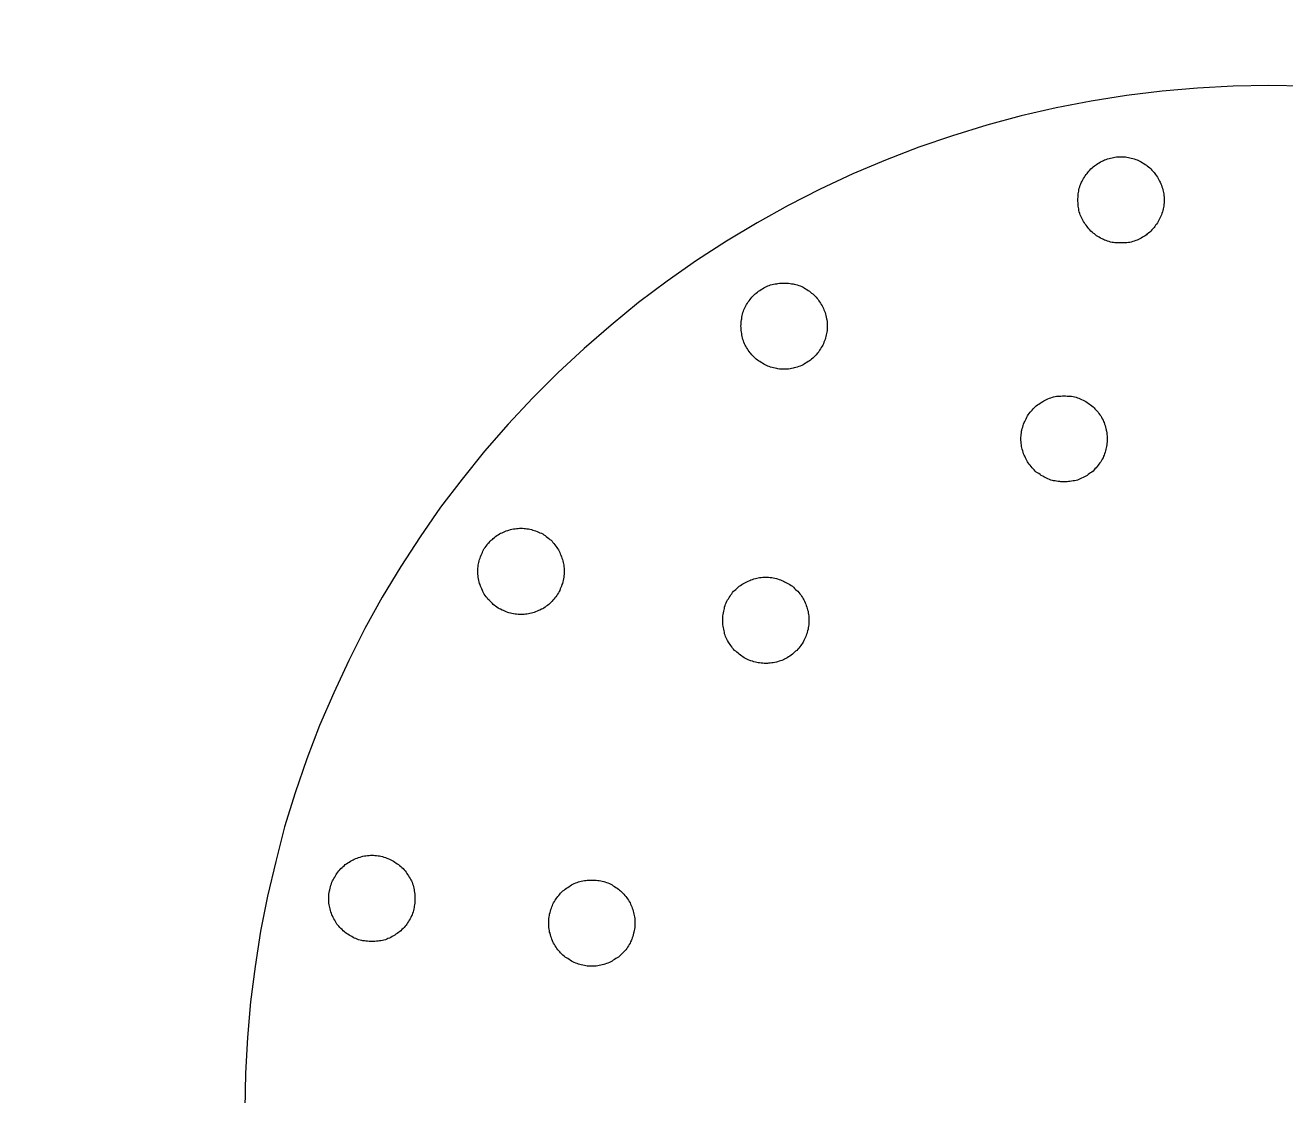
# Model space of a CAD drawing. Extents: x 1225654 to 1325654, y 924838 to 1022543.
# Drawn here: x 1267693 to 1268577, y 974400 to 975151 of the extents above; entities that cross this region are included whole.
import ezdxf

# ---------------------------------------------------------------- set-up
doc = ezdxf.new("R2010")
doc.units = 13

msp = doc.modelspace()

# ---------------------------------------------------------------- linework, layer by layer
msp.add_lwpolyline([(1260678.27, 924838.41), (1290630.06, 924838.41, 6.524121)], format="xyb", close=True)
msp.add_lwpolyline([(1260678.27, 924838.41), (1290630.06, 924838.41, 6.524121)], format="xyb", close=True)
msp.add_lwpolyline([(1268590, 975107.88), (1268565.02, 975108.34), (1268540.05, 975107.88), (1268514.85, 975106.51), (1268490.1, 975104.28), (1268465.13, 975101.31), (1268440.38, 975097.31), (1268415.86, 975092.57), (1268391.35, 975086.91), (1268367.29, 975080.39), (1268343.17, 975072.96), (1268319.57, 975064.91), (1268296.13, 975055.88), (1268273.22, 975046.22), (1268250.47, 975035.64), (1268228.01, 975024.16), (1268206.18, 975011.98), (1268184.81, 974999.18), (1268163.66, 974985.47), (1268143.14, 974971.07), (1268123.14, 974955.98), (1268103.77, 974940.26), (1268084.91, 974923.8), (1268066.45, 974906.71), (1268048.67, 974888.94), (1268031.76, 974870.71), (1268015.13, 974851.79), (1267999.41, 974832.25), (1267984.32, 974812.42), (1267969.92, 974791.73), (1267956.43, 974770.81), (1267943.35, 974749.44), (1267931.23, 974727.38), (1267919.97, 974705.09), (1267909.4, 974682.4), (1267899.46, 974659.43), (1267890.48, 974636.05), (1267882.37, 974612.16), (1267874.94, 974588.33), (1267868.65, 974564.04), (1267862.82, 974539.75), (1267858.08, 974515.24), (1267854.25, 974490.43), (1267851.11, 974465.46), (1267848.88, 974440.48), (1267847.51, 974415.51), (1267847.05, 974390.54)])
for points in [[(1268491.47, 975027.99), (1268491.47, 975026.84), (1268491.47, 975025.99), (1268491.24, 975024.84), (1268491.24, 975023.7), (1268491.02, 975022.79), (1268490.79, 975021.7), (1268490.56, 975020.56), (1268490.33, 975019.64), (1268489.87, 975018.56), (1268489.64, 975017.64), (1268489.19, 975016.73), (1268488.79, 975015.59), (1268488.33, 975014.73), (1268487.87, 975013.81), (1268487.41, 975012.9), (1268486.96, 975011.98), (1268486.27, 975011.13), (1268485.59, 975010.21), (1268484.96, 975009.3), (1268484.5, 975008.61), (1268483.59, 975007.76), (1268482.9, 975007.07), (1268482.21, 975006.16), (1268481.59, 975005.47), (1268480.67, 975004.78), (1268479.76, 975004.16), (1268479.07, 975003.47), (1268478.16, 975002.78), (1268477.3, 975002.33), (1268476.38, 975001.87), (1268475.47, 975001.18), (1268474.56, 975000.78), (1268473.47, 975000.33), (1268472.56, 974999.87), (1268471.64, 974999.64), (1268470.56, 974999.18), (1268469.64, 974998.95), (1268468.5, 974998.5), (1268467.58, 974998.27), (1268466.5, 974998.27), (1268465.36, 974998.04), (1268464.44, 974997.81), (1268463.35, 974997.81), (1268462.21, 974997.81), (1268461.3, 974997.81), (1268460.21, 974997.81), (1268459.07, 974997.81), (1268458.15, 974997.81), (1268457.01, 974998.04), (1268455.93, 974998.27), (1268455.01, 974998.27), (1268453.87, 974998.5), (1268453.01, 974998.95), (1268451.87, 974999.18), (1268450.95, 974999.64), (1268449.81, 974999.87), (1268448.95, 975000.33), (1268448.04, 975000.78), (1268446.9, 975001.18), (1268445.98, 975001.87), (1268445.12, 975002.33), (1268444.21, 975002.78), (1268443.52, 975003.47), (1268442.61, 975004.16), (1268441.75, 975004.78), (1268441.07, 975005.47), (1268440.15, 975006.16), (1268439.47, 975007.07), (1268438.78, 975007.76), (1268438.15, 975008.61), (1268437.47, 975009.3), (1268436.78, 975010.21), (1268436.09, 975011.13), (1268435.64, 975011.98), (1268435.01, 975012.9), (1268434.55, 975013.81), (1268434.09, 975014.73), (1268433.64, 975015.59), (1268433.18, 975016.73), (1268432.72, 975017.64), (1268432.49, 975018.56), (1268432.04, 975019.64), (1268431.81, 975020.56), (1268431.64, 975021.7), (1268431.41, 975022.79), (1268431.18, 975023.7), (1268431.18, 975024.84), (1268431.18, 975025.99), (1268430.95, 975026.84), (1268430.95, 975027.99), (1268430.95, 975029.13), (1268431.18, 975029.99), (1268431.18, 975031.13), (1268431.18, 975032.27), (1268431.41, 975033.19), (1268431.64, 975034.27), (1268431.81, 975035.19), (1268432.04, 975036.33), (1268432.49, 975037.19), (1268432.72, 975038.33), (1268433.18, 975039.25), (1268433.64, 975040.39), (1268434.09, 975041.25), (1268434.55, 975042.16), (1268435.01, 975043.07), (1268435.64, 975043.99), (1268436.09, 975044.85), (1268436.78, 975045.76), (1268437.47, 975046.67), (1268438.15, 975047.36), (1268438.78, 975048.22), (1268439.47, 975048.9), (1268440.15, 975049.82), (1268441.07, 975050.5), (1268441.75, 975051.19), (1268442.61, 975051.82), (1268443.52, 975052.5), (1268444.21, 975052.96), (1268445.12, 975053.65), (1268445.98, 975054.1), (1268446.9, 975054.79), (1268448.04, 975055.19), (1268448.95, 975055.65), (1268449.81, 975056.1), (1268450.95, 975056.33), (1268451.87, 975056.79), (1268453.01, 975057.02), (1268453.87, 975057.25), (1268455.01, 975057.48), (1268455.93, 975057.7), (1268457.01, 975057.93), (1268458.15, 975058.16), (1268459.07, 975058.16), (1268460.21, 975058.16), (1268461.3, 975058.16), (1268462.21, 975058.16), (1268463.35, 975058.16), (1268464.44, 975058.16), (1268465.36, 975057.93), (1268466.5, 975057.7), (1268467.58, 975057.48), (1268468.5, 975057.25), (1268469.64, 975057.02), (1268470.56, 975056.79), (1268471.64, 975056.33), (1268472.56, 975056.1), (1268473.47, 975055.65), (1268474.56, 975055.19), (1268475.47, 975054.79), (1268476.38, 975054.1), (1268477.3, 975053.65), (1268478.16, 975052.96), (1268479.07, 975052.5), (1268479.76, 975051.82), (1268480.67, 975051.19), (1268481.59, 975050.5), (1268482.21, 975049.82), (1268482.9, 975048.9), (1268483.59, 975048.22), (1268484.5, 975047.36), (1268484.96, 975046.67), (1268485.59, 975045.76), (1268486.27, 975044.85), (1268486.96, 975043.99), (1268487.41, 975043.07), (1268487.87, 975042.16), (1268488.33, 975041.25), (1268488.79, 975040.39), (1268489.19, 975039.25), (1268489.64, 975038.33), (1268489.87, 975037.19), (1268490.33, 975036.33), (1268490.56, 975035.19), (1268490.79, 975034.27), (1268491.02, 975033.19), (1268491.24, 975032.27), (1268491.24, 975031.13), (1268491.47, 975029.99), (1268491.47, 975029.13), (1268491.47, 975027.99), (1268491.47, 975027.99)], [(1268255.21, 974939.58), (1268255.21, 974938.43), (1268255.21, 974937.52), (1268255.21, 974936.43), (1268254.99, 974935.29), (1268254.76, 974934.38), (1268254.53, 974933.29), (1268254.3, 974932.15), (1268254.07, 974931.23), (1268253.84, 974930.09), (1268253.39, 974929.23), (1268252.99, 974928.32), (1268252.76, 974927.17), (1268252.3, 974926.26), (1268251.84, 974925.4), (1268251.16, 974924.49), (1268250.7, 974923.57), (1268250.01, 974922.66), (1268249.56, 974921.8), (1268248.93, 974920.89), (1268248.24, 974920.2), (1268247.56, 974919.29), (1268246.87, 974918.66), (1268245.96, 974917.74), (1268245.33, 974917.06), (1268244.41, 974916.37), (1268243.73, 974915.69), (1268242.81, 974915.06), (1268241.96, 974914.6), (1268241.04, 974913.92), (1268240.13, 974913.46), (1268239.21, 974912.77), (1268238.36, 974912.32), (1268237.44, 974911.92), (1268236.3, 974911.46), (1268235.38, 974911.23), (1268234.3, 974910.77), (1268233.38, 974910.54), (1268232.24, 974910.31), (1268231.38, 974910.09), (1268230.24, 974909.86), (1268229.33, 974909.63), (1268228.18, 974909.4), (1268227.1, 974909.4), (1268226.18, 974909.4), (1268225.04, 974909.4), (1268223.95, 974909.4), (1268223.04, 974909.4), (1268221.9, 974909.4), (1268220.81, 974909.63), (1268219.9, 974909.86), (1268218.75, 974910.09), (1268217.61, 974910.31), (1268216.75, 974910.54), (1268215.61, 974910.77), (1268214.7, 974911.23), (1268213.78, 974911.46), (1268212.69, 974911.92), (1268211.78, 974912.32), (1268210.87, 974912.77), (1268210.01, 974913.46), (1268209.09, 974913.92), (1268208.18, 974914.6), (1268207.27, 974915.06), (1268206.41, 974915.69), (1268205.49, 974916.37), (1268204.81, 974917.06), (1268204.12, 974917.74), (1268203.21, 974918.66), (1268202.58, 974919.29), (1268201.89, 974920.2), (1268201.21, 974920.89), (1268200.52, 974921.8), (1268199.84, 974922.66), (1268199.44, 974923.57), (1268198.75, 974924.49), (1268198.29, 974925.4), (1268197.84, 974926.26), (1268197.38, 974927.17), (1268196.92, 974928.32), (1268196.69, 974929.23), (1268196.24, 974930.09), (1268196.01, 974931.23), (1268195.61, 974932.15), (1268195.38, 974933.29), (1268195.38, 974934.38), (1268195.15, 974935.29), (1268194.92, 974936.43), (1268194.92, 974937.52), (1268194.92, 974938.43), (1268194.69, 974939.58), (1268194.92, 974940.66), (1268194.92, 974941.58), (1268194.92, 974942.72), (1268195.15, 974943.86), (1268195.38, 974944.72), (1268195.38, 974945.86), (1268195.61, 974947.01), (1268196.01, 974947.86), (1268196.24, 974949.01), (1268196.69, 974949.92), (1268196.92, 974950.83), (1268197.38, 974951.92), (1268197.84, 974952.83), (1268198.29, 974953.75), (1268198.75, 974954.66), (1268199.44, 974955.52), (1268199.84, 974956.44), (1268200.52, 974957.35), (1268201.21, 974958.26), (1268201.89, 974958.89), (1268202.58, 974959.81), (1268203.21, 974960.49), (1268204.12, 974961.41), (1268204.81, 974962.04), (1268205.49, 974962.72), (1268206.41, 974963.41), (1268207.27, 974964.09), (1268208.18, 974964.55), (1268209.09, 974965.24), (1268210.01, 974965.64), (1268210.87, 974966.32), (1268211.78, 974966.78), (1268212.69, 974967.24), (1268213.78, 974967.69), (1268214.7, 974967.92), (1268215.61, 974968.38), (1268216.75, 974968.61), (1268217.61, 974968.84), (1268218.75, 974969.07), (1268219.9, 974969.24), (1268220.81, 974969.47), (1268221.9, 974969.69), (1268223.04, 974969.69), (1268223.95, 974969.69), (1268225.04, 974969.69), (1268226.18, 974969.69), (1268227.1, 974969.69), (1268228.18, 974969.69), (1268229.33, 974969.47), (1268230.24, 974969.24), (1268231.38, 974969.07), (1268232.24, 974968.84), (1268233.38, 974968.61), (1268234.3, 974968.38), (1268235.38, 974967.92), (1268236.3, 974967.69), (1268237.44, 974967.24), (1268238.36, 974966.78), (1268239.21, 974966.32), (1268240.13, 974965.64), (1268241.04, 974965.24), (1268241.96, 974964.55), (1268242.81, 974964.09), (1268243.73, 974963.41), (1268244.41, 974962.72), (1268245.33, 974962.04), (1268245.96, 974961.41), (1268246.87, 974960.49), (1268247.56, 974959.81), (1268248.24, 974958.89), (1268248.93, 974958.26), (1268249.56, 974957.35), (1268250.01, 974956.44), (1268250.7, 974955.52), (1268251.16, 974954.66), (1268251.84, 974953.75), (1268252.3, 974952.83), (1268252.76, 974951.92), (1268252.99, 974950.83), (1268253.39, 974949.92), (1268253.84, 974949.01), (1268254.07, 974947.86), (1268254.3, 974947.01), (1268254.53, 974945.86), (1268254.76, 974944.72), (1268254.99, 974943.86), (1268255.21, 974942.72), (1268255.21, 974941.58), (1268255.21, 974940.66), (1268255.21, 974939.58), (1268255.21, 974939.58)], [(1268451.64, 974860.37), (1268451.64, 974859.45), (1268451.64, 974858.31), (1268451.41, 974857.22), (1268451.41, 974856.31), (1268451.18, 974855.17), (1268450.95, 974854.08), (1268450.72, 974853.16), (1268450.5, 974852.02), (1268450.27, 974851.16), (1268449.81, 974850.02), (1268449.41, 974849.11), (1268448.95, 974848.19), (1268448.72, 974847.11), (1268448.04, 974846.19), (1268447.58, 974845.28), (1268447.12, 974844.36), (1268446.44, 974843.51), (1268445.81, 974842.59), (1268445.35, 974841.91), (1268444.67, 974840.99), (1268443.98, 974840.13), (1268443.07, 974839.45), (1268442.38, 974838.76), (1268441.75, 974837.85), (1268440.84, 974837.16), (1268439.92, 974836.53), (1268439.24, 974836.08), (1268438.38, 974835.39), (1268437.47, 974834.71), (1268436.55, 974834.25), (1268435.64, 974833.79), (1268434.78, 974833.33), (1268433.64, 974832.93), (1268432.72, 974832.48), (1268431.81, 974832.02), (1268430.72, 974831.56), (1268429.81, 974831.33), (1268428.66, 974831.11), (1268427.81, 974830.88), (1268426.66, 974830.65), (1268425.52, 974830.42), (1268424.61, 974830.42), (1268423.52, 974830.19), (1268422.38, 974830.19), (1268421.46, 974830.19), (1268420.38, 974830.19), (1268419.23, 974830.19), (1268418.32, 974830.42), (1268417.23, 974830.42), (1268416.09, 974830.65), (1268415.18, 974830.88), (1268414.03, 974831.11), (1268413.18, 974831.33), (1268412.03, 974831.56), (1268411.12, 974832.02), (1268410.03, 974832.48), (1268409.12, 974832.93), (1268408.21, 974833.33), (1268407.29, 974833.79), (1268406.43, 974834.25), (1268405.29, 974834.71), (1268404.6, 974835.39), (1268403.69, 974836.08), (1268402.83, 974836.53), (1268401.92, 974837.16), (1268401.23, 974837.85), (1268400.32, 974838.76), (1268399.63, 974839.45), (1268399, 974840.13), (1268398.32, 974840.99), (1268397.63, 974841.91), (1268396.95, 974842.59), (1268396.26, 974843.51), (1268395.86, 974844.36), (1268395.17, 974845.28), (1268394.72, 974846.19), (1268394.26, 974847.11), (1268393.8, 974848.19), (1268393.35, 974849.11), (1268392.89, 974850.02), (1268392.66, 974851.16), (1268392.43, 974852.02), (1268392.03, 974853.16), (1268391.8, 974854.08), (1268391.57, 974855.17), (1268391.57, 974856.31), (1268391.35, 974857.22), (1268391.35, 974858.31), (1268391.12, 974859.45), (1268391.12, 974860.37), (1268391.12, 974861.51), (1268391.35, 974862.59), (1268391.35, 974863.51), (1268391.57, 974864.65), (1268391.57, 974865.74), (1268391.8, 974866.65), (1268392.03, 974867.8), (1268392.43, 974868.71), (1268392.66, 974869.8), (1268392.89, 974870.71), (1268393.35, 974871.85), (1268393.8, 974872.71), (1268394.26, 974873.62), (1268394.72, 974874.54), (1268395.17, 974875.68), (1268395.86, 974876.54), (1268396.26, 974877.23), (1268396.95, 974878.14), (1268397.63, 974879.05), (1268398.32, 974879.91), (1268399, 974880.6), (1268399.63, 974881.51), (1268400.32, 974882.2), (1268401.23, 974882.88), (1268401.92, 974883.51), (1268402.83, 974884.2), (1268403.69, 974884.88), (1268404.6, 974885.57), (1268405.29, 974886.03), (1268406.43, 974886.71), (1268407.29, 974887.11), (1268408.21, 974887.57), (1268409.12, 974888.03), (1268410.03, 974888.48), (1268411.12, 974888.94), (1268412.03, 974889.17), (1268413.18, 974889.63), (1268414.03, 974889.86), (1268415.18, 974890.08), (1268416.09, 974890.31), (1268417.23, 974890.31), (1268418.32, 974890.48), (1268419.23, 974890.48), (1268420.38, 974890.71), (1268421.46, 974890.71), (1268422.38, 974890.71), (1268423.52, 974890.48), (1268424.61, 974890.48), (1268425.52, 974890.31), (1268426.66, 974890.31), (1268427.81, 974890.08), (1268428.66, 974889.86), (1268429.81, 974889.63), (1268430.72, 974889.17), (1268431.81, 974888.94), (1268432.72, 974888.48), (1268433.64, 974888.03), (1268434.78, 974887.57), (1268435.64, 974887.11), (1268436.55, 974886.71), (1268437.47, 974886.03), (1268438.38, 974885.57), (1268439.24, 974884.88), (1268439.92, 974884.2), (1268440.84, 974883.51), (1268441.75, 974882.88), (1268442.38, 974882.2), (1268443.07, 974881.51), (1268443.98, 974880.6), (1268444.67, 974879.91), (1268445.35, 974879.05), (1268445.81, 974878.14), (1268446.44, 974877.23), (1268447.12, 974876.54), (1268447.58, 974875.68), (1268448.04, 974874.54), (1268448.72, 974873.62), (1268448.95, 974872.71), (1268449.41, 974871.85), (1268449.81, 974870.71), (1268450.27, 974869.8), (1268450.5, 974868.71), (1268450.72, 974867.8), (1268450.95, 974866.65), (1268451.18, 974865.74), (1268451.41, 974864.65), (1268451.41, 974863.51), (1268451.64, 974862.59), (1268451.64, 974861.51), (1268451.64, 974860.37), (1268451.64, 974860.37)], [(1268070.91, 974767.44), (1268070.91, 974766.53), (1268070.91, 974765.44), (1268070.73, 974764.3), (1268070.73, 974763.38), (1268070.51, 974762.24), (1268070.28, 974761.15), (1268070.05, 974760.24), (1268069.82, 974759.1), (1268069.36, 974758.24), (1268069.13, 974757.1), (1268068.68, 974756.18), (1268068.22, 974755.27), (1268067.76, 974754.18), (1268067.31, 974753.27), (1268066.91, 974752.35), (1268066.22, 974751.44), (1268065.76, 974750.58), (1268065.08, 974749.67), (1268064.39, 974748.98), (1268063.7, 974748.07), (1268063.08, 974747.21), (1268062.39, 974746.52), (1268061.7, 974745.84), (1268060.79, 974744.92), (1268060.16, 974744.24), (1268059.25, 974743.61), (1268058.33, 974743.15), (1268057.65, 974742.47), (1268056.73, 974741.78), (1268055.88, 974741.32), (1268054.96, 974740.87), (1268053.82, 974740.24), (1268052.96, 974740.01), (1268052.05, 974739.55), (1268050.9, 974739.09), (1268049.99, 974738.64), (1268048.9, 974738.41), (1268047.99, 974738.18), (1268046.85, 974737.95), (1268045.93, 974737.72), (1268044.85, 974737.49), (1268043.7, 974737.49), (1268042.79, 974737.26), (1268041.7, 974737.26), (1268040.56, 974737.26), (1268039.64, 974737.26), (1268038.56, 974737.26), (1268037.42, 974737.49), (1268036.5, 974737.49), (1268035.36, 974737.72), (1268034.27, 974737.95), (1268033.36, 974738.18), (1268032.22, 974738.41), (1268031.36, 974738.64), (1268030.21, 974739.09), (1268029.3, 974739.55), (1268028.39, 974740.01), (1268027.53, 974740.24), (1268026.39, 974740.87), (1268025.47, 974741.32), (1268024.56, 974741.78), (1268023.7, 974742.47), (1268022.79, 974743.15), (1268022.1, 974743.61), (1268021.19, 974744.24), (1268020.56, 974744.92), (1268019.64, 974745.84), (1268018.96, 974746.52), (1268018.27, 974747.21), (1268017.36, 974748.07), (1268016.96, 974748.98), (1268016.27, 974749.67), (1268015.58, 974750.58), (1268014.9, 974751.44), (1268014.44, 974752.35), (1268013.98, 974753.27), (1268013.58, 974754.18), (1268013.13, 974755.27), (1268012.67, 974756.18), (1268012.21, 974757.1), (1268011.98, 974758.24), (1268011.53, 974759.1), (1268011.3, 974760.24), (1268011.07, 974761.15), (1268010.84, 974762.24), (1268010.61, 974763.38), (1268010.61, 974764.3), (1268010.38, 974765.44), (1268010.38, 974766.53), (1268010.38, 974767.44), (1268010.38, 974768.58), (1268010.38, 974769.67), (1268010.61, 974770.58), (1268010.61, 974771.73), (1268010.84, 974772.81), (1268011.07, 974773.73), (1268011.3, 974774.87), (1268011.53, 974775.78), (1268011.98, 974776.87), (1268012.21, 974777.78), (1268012.67, 974778.93), (1268013.13, 974779.78), (1268013.58, 974780.7), (1268013.98, 974781.61), (1268014.44, 974782.53), (1268014.9, 974783.61), (1268015.58, 974784.3), (1268016.27, 974785.21), (1268016.96, 974786.13), (1268017.36, 974786.99), (1268018.27, 974787.67), (1268018.96, 974788.59), (1268019.64, 974789.27), (1268020.56, 974789.96), (1268021.19, 974790.59), (1268022.1, 974791.27), (1268022.79, 974791.96), (1268023.7, 974792.64), (1268024.56, 974793.1), (1268025.47, 974793.79), (1268026.39, 974794.19), (1268027.53, 974794.64), (1268028.39, 974795.1), (1268029.3, 974795.56), (1268030.21, 974796.01), (1268031.36, 974796.24), (1268032.22, 974796.47), (1268033.36, 974796.93), (1268034.27, 974797.16), (1268035.36, 974797.39), (1268036.5, 974797.39), (1268037.42, 974797.62), (1268038.56, 974797.62), (1268039.64, 974797.79), (1268040.56, 974797.79), (1268041.7, 974797.79), (1268042.79, 974797.62), (1268043.7, 974797.62), (1268044.85, 974797.39), (1268045.93, 974797.39), (1268046.85, 974797.16), (1268047.99, 974796.93), (1268048.9, 974796.47), (1268049.99, 974796.24), (1268050.9, 974796.01), (1268052.05, 974795.56), (1268052.96, 974795.1), (1268053.82, 974794.64), (1268054.96, 974794.19), (1268055.88, 974793.79), (1268056.73, 974793.1), (1268057.65, 974792.64), (1268058.33, 974791.96), (1268059.25, 974791.27), (1268060.16, 974790.59), (1268060.79, 974789.96), (1268061.7, 974789.27), (1268062.39, 974788.59), (1268063.08, 974787.67), (1268063.7, 974786.99), (1268064.39, 974786.13), (1268065.08, 974785.21), (1268065.76, 974784.3), (1268066.22, 974783.61), (1268066.91, 974782.53), (1268067.31, 974781.61), (1268067.76, 974780.7), (1268068.22, 974779.78), (1268068.68, 974778.93), (1268069.13, 974777.78), (1268069.36, 974776.87), (1268069.82, 974775.78), (1268070.05, 974774.87), (1268070.28, 974773.73), (1268070.51, 974772.81), (1268070.73, 974771.73), (1268070.73, 974770.58), (1268070.91, 974769.67), (1268070.91, 974768.58), (1268070.91, 974767.44), (1268070.91, 974767.44)], [(1268242.36, 974733.26), (1268242.36, 974732.12), (1268242.36, 974730.98), (1268242.36, 974730.06), (1268242.18, 974728.98), (1268241.96, 974727.84), (1268241.96, 974726.92), (1268241.5, 974725.83), (1268241.27, 974724.92), (1268241.04, 974723.78), (1268240.58, 974722.86), (1268240.36, 974721.78), (1268239.9, 974720.86), (1268239.44, 974719.95), (1268238.98, 974719.03), (1268238.36, 974717.95), (1268237.9, 974717.03), (1268237.21, 974716.12), (1268236.76, 974715.43), (1268236.07, 974714.58), (1268235.38, 974713.66), (1268234.75, 974712.98), (1268234.07, 974712.06), (1268233.15, 974711.43), (1268232.47, 974710.75), (1268231.61, 974710.06), (1268230.93, 974709.38), (1268230.01, 974708.69), (1268229.1, 974708.06), (1268228.18, 974707.6), (1268227.33, 974706.92), (1268226.41, 974706.46), (1268225.5, 974706), (1268224.58, 974705.55), (1268223.5, 974705.09), (1268222.58, 974704.69), (1268221.67, 974704.46), (1268220.58, 974704), (1268219.67, 974703.77), (1268218.52, 974703.55), (1268217.38, 974703.32), (1268216.52, 974703.32), (1268215.38, 974703.09), (1268214.24, 974703.09), (1268213.38, 974702.86), (1268212.24, 974702.86), (1268211.09, 974702.86), (1268210.18, 974703.09), (1268209.09, 974703.09), (1268207.95, 974703.32), (1268207.04, 974703.32), (1268205.95, 974703.55), (1268205.04, 974703.77), (1268203.89, 974704), (1268203.04, 974704.46), (1268201.89, 974704.69), (1268200.98, 974705.09), (1268199.84, 974705.55), (1268198.98, 974706), (1268198.06, 974706.46), (1268197.15, 974706.92), (1268196.24, 974707.6), (1268195.38, 974708.06), (1268194.46, 974708.69), (1268193.55, 974709.38), (1268192.86, 974710.06), (1268192.01, 974710.75), (1268191.32, 974711.43), (1268190.41, 974712.06), (1268189.72, 974712.98), (1268189.03, 974713.66), (1268188.41, 974714.58), (1268187.72, 974715.43), (1268187.26, 974716.12), (1268186.58, 974717.03), (1268186.12, 974717.95), (1268185.43, 974719.03), (1268185.03, 974719.95), (1268184.58, 974720.86), (1268184.12, 974721.78), (1268183.89, 974722.86), (1268183.43, 974723.78), (1268183.21, 974724.92), (1268182.98, 974725.83), (1268182.75, 974726.92), (1268182.52, 974727.84), (1268182.29, 974728.98), (1268182.06, 974730.06), (1268182.06, 974730.98), (1268182.06, 974732.12), (1268182.06, 974733.26), (1268182.06, 974734.12), (1268182.06, 974735.26), (1268182.06, 974736.41), (1268182.29, 974737.26), (1268182.52, 974738.41), (1268182.75, 974739.55), (1268182.98, 974740.47), (1268183.21, 974741.55), (1268183.43, 974742.47), (1268183.89, 974743.61), (1268184.12, 974744.47), (1268184.58, 974745.38), (1268185.03, 974746.52), (1268185.43, 974747.44), (1268186.12, 974748.29), (1268186.58, 974749.21), (1268187.26, 974750.12), (1268187.72, 974751.04), (1268188.41, 974751.67), (1268189.03, 974752.58), (1268189.72, 974753.5), (1268190.41, 974754.18), (1268191.32, 974754.81), (1268192.01, 974755.5), (1268192.86, 974756.41), (1268193.55, 974757.1), (1268194.46, 974757.55), (1268195.38, 974758.24), (1268196.24, 974758.87), (1268197.15, 974759.32), (1268198.06, 974759.78), (1268198.98, 974760.24), (1268199.84, 974760.7), (1268200.98, 974761.15), (1268201.89, 974761.61), (1268203.04, 974761.84), (1268203.89, 974762.24), (1268205.04, 974762.47), (1268205.95, 974762.7), (1268207.04, 974762.93), (1268207.95, 974763.15), (1268209.09, 974763.15), (1268210.18, 974763.38), (1268211.09, 974763.38), (1268212.24, 974763.38), (1268213.38, 974763.38), (1268214.24, 974763.38), (1268215.38, 974763.15), (1268216.52, 974763.15), (1268217.38, 974762.93), (1268218.52, 974762.7), (1268219.67, 974762.47), (1268220.58, 974762.24), (1268221.67, 974761.84), (1268222.58, 974761.61), (1268223.5, 974761.15), (1268224.58, 974760.7), (1268225.5, 974760.24), (1268226.41, 974759.78), (1268227.33, 974759.32), (1268228.18, 974758.87), (1268229.1, 974758.24), (1268230.01, 974757.55), (1268230.93, 974757.1), (1268231.61, 974756.41), (1268232.47, 974755.5), (1268233.15, 974754.81), (1268234.07, 974754.18), (1268234.75, 974753.5), (1268235.38, 974752.58), (1268236.07, 974751.67), (1268236.76, 974751.04), (1268237.21, 974750.12), (1268237.9, 974749.21), (1268238.36, 974748.29), (1268238.98, 974747.44), (1268239.44, 974746.52), (1268239.9, 974745.38), (1268240.36, 974744.47), (1268240.58, 974743.61), (1268241.04, 974742.47), (1268241.27, 974741.55), (1268241.5, 974740.47), (1268241.96, 974739.55), (1268241.96, 974738.41), (1268242.18, 974737.26), (1268242.36, 974736.41), (1268242.36, 974735.26), (1268242.36, 974734.12), (1268242.36, 974733.26), (1268242.36, 974733.26)], [(1267966.32, 974537.93), (1267966.32, 974537.01), (1267966.32, 974535.93), (1267966.32, 974534.78), (1267966.09, 974533.64), (1267965.86, 974532.78), (1267965.64, 974531.64), (1267965.41, 974530.72), (1267965.18, 974529.64), (1267964.95, 974528.72), (1267964.49, 974527.58), (1267964.26, 974526.67), (1267963.81, 974525.81), (1267963.41, 974524.67), (1267962.95, 974523.75), (1267962.26, 974522.84), (1267961.81, 974521.98), (1267961.12, 974521.07), (1267960.66, 974520.15), (1267960.03, 974519.24), (1267959.35, 974518.61), (1267958.66, 974517.69), (1267957.98, 974517.01), (1267957.06, 974516.32), (1267956.43, 974515.41), (1267955.52, 974514.78), (1267954.83, 974514.09), (1267953.92, 974513.41), (1267953.01, 974512.95), (1267952.15, 974512.27), (1267951.23, 974511.87), (1267950.32, 974511.41), (1267949.4, 974510.72), (1267948.55, 974510.26), (1267947.4, 974510.04), (1267946.49, 974509.58), (1267945.63, 974509.12), (1267944.49, 974508.89), (1267943.58, 974508.66), (1267942.43, 974508.44), (1267941.35, 974508.26), (1267940.43, 974508.04), (1267939.29, 974508.04), (1267938.2, 974507.81), (1267937.29, 974507.81), (1267936.15, 974507.81), (1267935.06, 974507.81), (1267934.15, 974507.81), (1267933, 974508.04), (1267931.86, 974508.04), (1267931, 974508.26), (1267929.86, 974508.44), (1267928.95, 974508.66), (1267927.86, 974508.89), (1267926.72, 974509.12), (1267925.8, 974509.58), (1267924.89, 974510.04), (1267923.8, 974510.26), (1267922.89, 974510.72), (1267921.97, 974511.41), (1267921.06, 974511.87), (1267920.2, 974512.27), (1267919.29, 974512.95), (1267918.37, 974513.41), (1267917.46, 974514.09), (1267916.83, 974514.78), (1267915.91, 974515.41), (1267915.23, 974516.32), (1267914.31, 974517.01), (1267913.69, 974517.69), (1267913, 974518.61), (1267912.31, 974519.24), (1267911.63, 974520.15), (1267911.17, 974521.07), (1267910.49, 974521.98), (1267910.09, 974522.84), (1267909.4, 974523.75), (1267908.94, 974524.67), (1267908.49, 974525.81), (1267908.03, 974526.67), (1267907.8, 974527.58), (1267907.34, 974528.72), (1267907.11, 974529.64), (1267906.89, 974530.72), (1267906.66, 974531.64), (1267906.49, 974532.78), (1267906.26, 974533.64), (1267906.03, 974534.78), (1267906.03, 974535.93), (1267906.03, 974537.01), (1267906.03, 974537.93), (1267906.03, 974539.07), (1267906.03, 974540.21), (1267906.03, 974541.07), (1267906.26, 974542.21), (1267906.49, 974543.35), (1267906.66, 974544.21), (1267906.89, 974545.36), (1267907.11, 974546.27), (1267907.34, 974547.41), (1267907.8, 974548.27), (1267908.03, 974549.41), (1267908.49, 974550.33), (1267908.94, 974551.18), (1267909.4, 974552.1), (1267910.09, 974553.01), (1267910.49, 974553.93), (1267911.17, 974554.78), (1267911.63, 974555.7), (1267912.31, 974556.61), (1267913, 974557.53), (1267913.69, 974558.21), (1267914.31, 974559.07), (1267915.23, 974559.76), (1267915.91, 974560.44), (1267916.83, 974561.13), (1267917.46, 974561.81), (1267918.37, 974562.44), (1267919.29, 974563.13), (1267920.2, 974563.59), (1267921.06, 974564.27), (1267921.97, 974564.73), (1267922.89, 974565.19), (1267923.8, 974565.59), (1267924.89, 974566.04), (1267925.8, 974566.27), (1267926.72, 974566.73), (1267927.86, 974566.96), (1267928.95, 974567.41), (1267929.86, 974567.64), (1267931, 974567.87), (1267931.86, 974567.87), (1267933, 974568.1), (1267934.15, 974568.1), (1267935.06, 974568.33), (1267936.15, 974568.33), (1267937.29, 974568.33), (1267938.2, 974568.1), (1267939.29, 974568.1), (1267940.43, 974567.87), (1267941.35, 974567.87), (1267942.43, 974567.64), (1267943.58, 974567.41), (1267944.49, 974566.96), (1267945.63, 974566.73), (1267946.49, 974566.27), (1267947.4, 974566.04), (1267948.55, 974565.59), (1267949.4, 974565.19), (1267950.32, 974564.73), (1267951.23, 974564.27), (1267952.15, 974563.59), (1267953.01, 974563.13), (1267953.92, 974562.44), (1267954.83, 974561.81), (1267955.52, 974561.13), (1267956.43, 974560.44), (1267957.06, 974559.76), (1267957.98, 974559.07), (1267958.66, 974558.21), (1267959.35, 974557.53), (1267960.03, 974556.61), (1267960.66, 974555.7), (1267961.12, 974554.78), (1267961.81, 974553.93), (1267962.26, 974553.01), (1267962.95, 974552.1), (1267963.41, 974551.18), (1267963.81, 974550.33), (1267964.26, 974549.41), (1267964.49, 974548.27), (1267964.95, 974547.41), (1267965.18, 974546.27), (1267965.41, 974545.36), (1267965.64, 974544.21), (1267965.86, 974543.35), (1267966.09, 974542.21), (1267966.32, 974541.07), (1267966.32, 974540.21), (1267966.32, 974539.07), (1267966.32, 974537.93), (1267966.32, 974537.93)], [(1268120.45, 974520.84), (1268120.45, 974519.69), (1268120.45, 974518.84), (1268120.45, 974517.69), (1268120.23, 974516.55), (1268120, 974515.64), (1268119.77, 974514.55), (1268119.54, 974513.64), (1268119.31, 974512.49), (1268119.08, 974511.41), (1268118.63, 974510.49), (1268118.4, 974509.58), (1268117.94, 974508.44), (1268117.48, 974507.58), (1268117.08, 974506.66), (1268116.4, 974505.75), (1268115.94, 974504.84), (1268115.25, 974503.98), (1268114.8, 974503.06), (1268114.11, 974502.15), (1268113.48, 974501.46), (1268112.8, 974500.61), (1268112.11, 974499.92), (1268111.2, 974499.01), (1268110.51, 974498.32), (1268109.65, 974497.63), (1268108.97, 974497.01), (1268108.05, 974496.32), (1268107.14, 974495.86), (1268106.28, 974495.18), (1268105.37, 974494.72), (1268104.45, 974494.03), (1268103.54, 974493.63), (1268102.68, 974493.18), (1268101.54, 974492.72), (1268100.62, 974492.49), (1268099.48, 974492.03), (1268098.62, 974491.81), (1268097.48, 974491.58), (1268096.57, 974491.35), (1268095.48, 974491.12), (1268094.57, 974490.89), (1268093.42, 974490.66), (1268092.28, 974490.66), (1268091.42, 974490.66), (1268090.28, 974490.66), (1268089.14, 974490.66), (1268088.28, 974490.66), (1268087.14, 974490.66), (1268085.99, 974490.89), (1268085.14, 974491.12), (1268083.99, 974491.35), (1268082.85, 974491.58), (1268081.94, 974491.81), (1268080.85, 974492.03), (1268079.94, 974492.49), (1268079.02, 974492.72), (1268077.94, 974493.18), (1268077.02, 974493.63), (1268076.11, 974494.03), (1268075.19, 974494.72), (1268074.33, 974495.18), (1268073.42, 974495.86), (1268072.51, 974496.32), (1268071.59, 974497.01), (1268070.91, 974497.63), (1268070.05, 974498.32), (1268069.36, 974499.01), (1268068.45, 974499.92), (1268067.76, 974500.61), (1268067.13, 974501.46), (1268066.45, 974502.15), (1268065.76, 974503.06), (1268065.31, 974503.98), (1268064.62, 974504.84), (1268064.16, 974505.75), (1268063.53, 974506.66), (1268063.08, 974507.58), (1268062.62, 974508.44), (1268062.16, 974509.58), (1268061.93, 974510.49), (1268061.48, 974511.41), (1268061.25, 974512.49), (1268061.02, 974513.64), (1268060.56, 974514.55), (1268060.56, 974515.64), (1268060.33, 974516.55), (1268060.16, 974517.69), (1268060.16, 974518.84), (1268060.16, 974519.69), (1268060.16, 974520.84), (1268060.16, 974521.98), (1268060.16, 974522.84), (1268060.16, 974523.98), (1268060.33, 974525.12), (1268060.56, 974526.04), (1268060.56, 974527.12), (1268061.02, 974528.27), (1268061.25, 974529.18), (1268061.48, 974530.27), (1268061.93, 974531.18), (1268062.16, 974532.1), (1268062.62, 974533.24), (1268063.08, 974534.1), (1268063.53, 974535.01), (1268064.16, 974535.93), (1268064.62, 974536.84), (1268065.31, 974537.7), (1268065.76, 974538.61), (1268066.45, 974539.53), (1268067.13, 974540.21), (1268067.76, 974541.07), (1268068.45, 974541.75), (1268069.36, 974542.67), (1268070.05, 974543.35), (1268070.91, 974543.98), (1268071.59, 974544.67), (1268072.51, 974545.36), (1268073.42, 974545.81), (1268074.33, 974546.5), (1268075.19, 974546.96), (1268076.11, 974547.58), (1268077.02, 974548.04), (1268077.94, 974548.5), (1268079.02, 974548.96), (1268079.94, 974549.18), (1268080.85, 974549.64), (1268081.94, 974549.87), (1268082.85, 974550.1), (1268083.99, 974550.33), (1268085.14, 974550.56), (1268085.99, 974550.78), (1268087.14, 974551.01), (1268088.28, 974551.01), (1268089.14, 974551.01), (1268090.28, 974551.01), (1268091.42, 974551.01), (1268092.28, 974551.01), (1268093.42, 974551.01), (1268094.57, 974550.78), (1268095.48, 974550.56), (1268096.57, 974550.33), (1268097.48, 974550.1), (1268098.62, 974549.87), (1268099.48, 974549.64), (1268100.62, 974549.18), (1268101.54, 974548.96), (1268102.68, 974548.5), (1268103.54, 974548.04), (1268104.45, 974547.58), (1268105.37, 974546.96), (1268106.28, 974546.5), (1268107.14, 974545.81), (1268108.05, 974545.36), (1268108.97, 974544.67), (1268109.65, 974543.98), (1268110.51, 974543.35), (1268111.2, 974542.67), (1268112.11, 974541.75), (1268112.8, 974541.07), (1268113.48, 974540.21), (1268114.11, 974539.53), (1268114.8, 974538.61), (1268115.25, 974537.7), (1268115.94, 974536.84), (1268116.4, 974535.93), (1268117.08, 974535.01), (1268117.48, 974534.1), (1268117.94, 974533.24), (1268118.4, 974532.1), (1268118.63, 974531.18), (1268119.08, 974530.27), (1268119.31, 974529.18), (1268119.54, 974528.27), (1268119.77, 974527.12), (1268120, 974526.04), (1268120.23, 974525.12), (1268120.45, 974523.98), (1268120.45, 974522.84), (1268120.45, 974521.98), (1268120.45, 974520.84), (1268120.45, 974520.84)]]:
    msp.add_lwpolyline(points, close=True)

doc.saveas('drawing.dxf')
